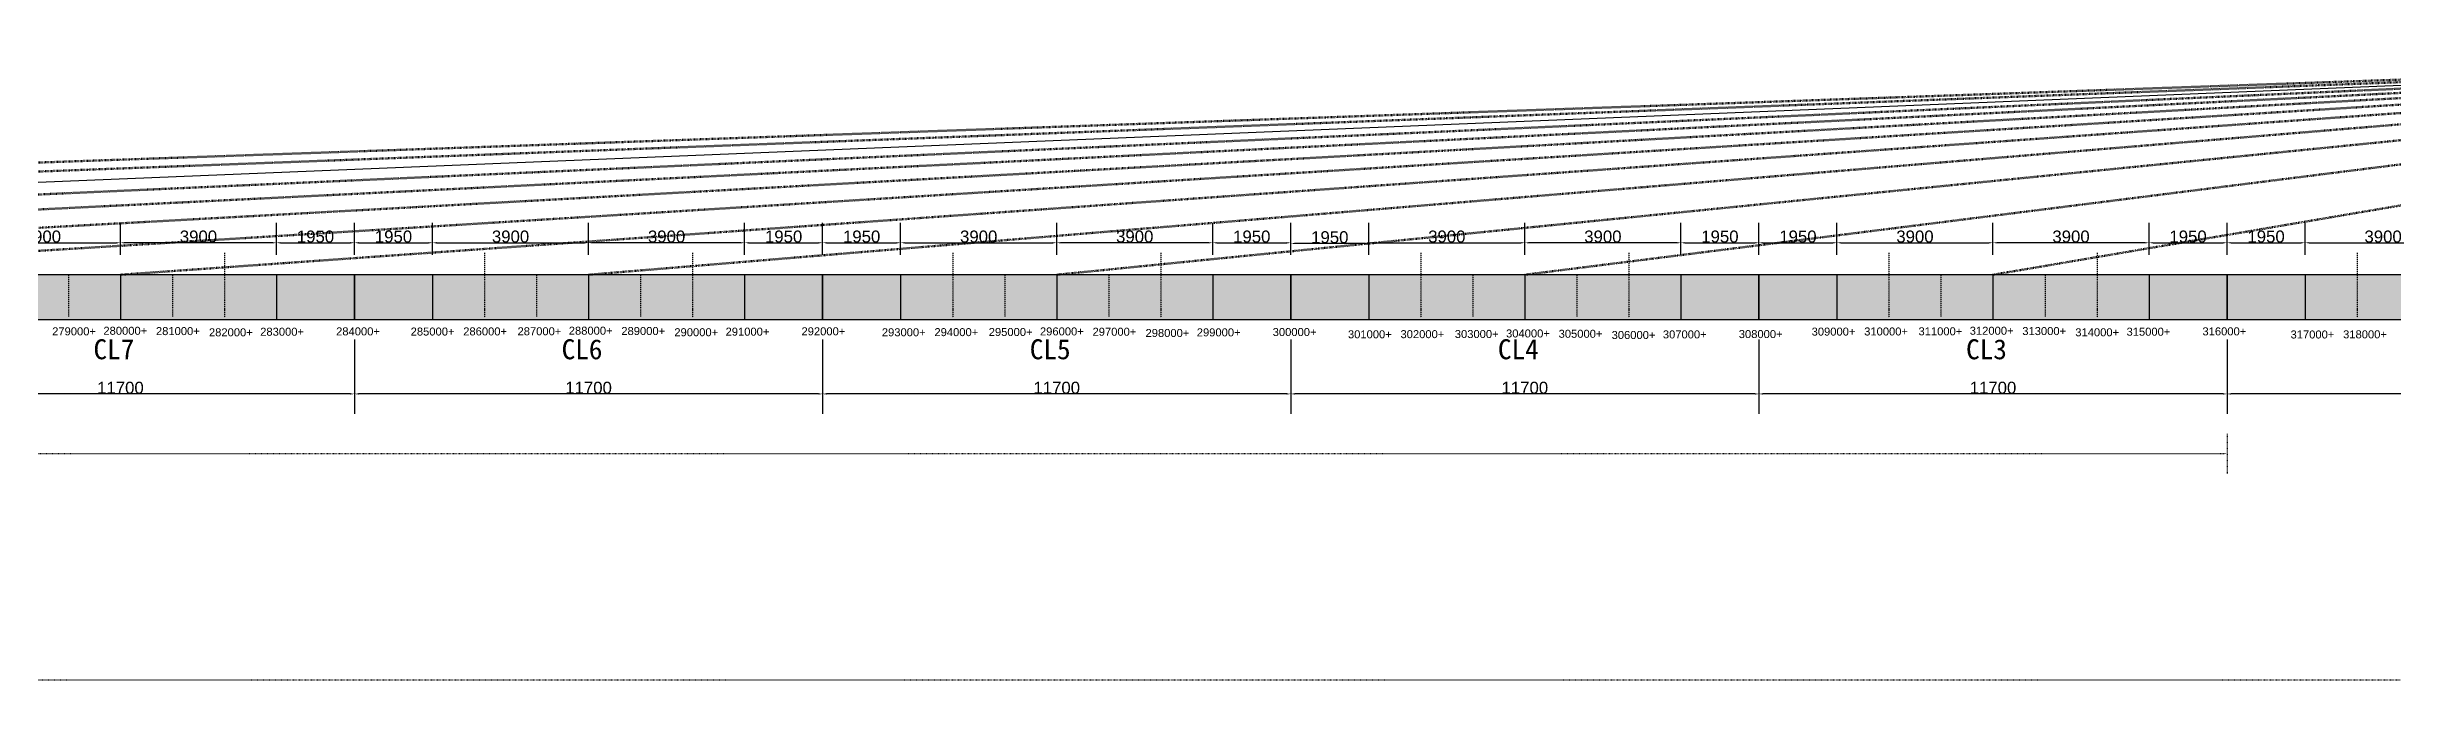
# Model space of a CAD drawing. Header units: millimetres. Extents: x -150378 to 490000, y -63094 to 58178.
# Drawn here: x 257862 to 316474, y -10635 to 5697 of the extents above; entities that cross this region are included whole.
import ezdxf

# ---------------------------------------------------------------- set-up
doc = ezdxf.new("R2010")
doc.units = ezdxf.units.MM
doc.header["$PDMODE"] = 3
doc.header["$PDSIZE"] = 200
doc.linetypes.add('ACAD_ISO03W100', pattern=[30, 12, -18])
doc.linetypes.add('DASHDOTX2', pattern=[50.8, 25.4, -12.7, 0, -12.7])
doc.styles.get("Standard").update_dxf_attribs({"font": 'arial.ttf'})
doc.dimstyles.new('ISO-25', dxfattribs={"dimtxt": 300, "dimasz": 100, "dimexe": 500, "dimexo": 500, "dimtad": 1, "dimtxsty": 'Standard', "dimcen": 2.5, "dimadec": 0, "dimazin": 0, "dimtfac": 1, "dimtmove": 0, "dimatfit": 3, "dimfxl": 1, "dimarcsym": 0})

# ---------------------------------------------------------------- blocks, each defined once
blk = doc.blocks.new('*D173')
at = {"color": 0, "lineweight": -2, "transparency": 16777216}
for p, q in [((312350, -1619), (312350, -3480)), ((324050, -1619), (324050, -3480)), ((323950, -2980), (312450, -2980))]:
    blk.add_line(p, q, dxfattribs=at)
at = {"color": 0, "lineweight": 100, "transparency": 16777216}
for points in [[(312450, -2964), (312450, -2997), (312350, -2980)], [(323950, -2964), (323950, -2997), (324050, -2980)]]:
    blk.add_solid(points, dxfattribs=at)
at = {"layer": 'Defpoints', "color": 0, "lineweight": 100, "transparency": 16777216}
for p in [(312350, -1119), (324050, -1119), (312350, -2980)]:
    blk.add_point(p, dxfattribs=at)
at = {"color": 0, "transparency": 16777216, "insert": (318200, -2827), "char_height": 300, "attachment_point": 5}
blk.add_mtext('11700', dxfattribs=at)
blk = doc.blocks.new('*D174')
at = {"color": 0, "lineweight": -2, "transparency": 16777216}
for p, q in [((314300, 500), (314300, 1299)), ((318200, 500), (318200, 1299)), ((314400, 799), (318100, 799))]:
    blk.add_line(p, q, dxfattribs=at)
at = {"color": 0, "lineweight": 100, "transparency": 16777216}
for points in [[(314400, 816), (314400, 782), (314300, 799)], [(318100, 816), (318100, 782), (318200, 799)]]:
    blk.add_solid(points, dxfattribs=at)
at = {"layer": 'Defpoints', "color": 0, "lineweight": 100, "transparency": 16777216}
for p in [(318200, 799), (314300, 0), (318200, 0)]:
    blk.add_point(p, dxfattribs=at)
at = {"color": 0, "transparency": 16777216, "insert": (316250, 953), "char_height": 300, "attachment_point": 5}
blk.add_mtext('3900', dxfattribs=at)
blk = doc.blocks.new('*D177')
at = {"color": 0, "lineweight": -2, "transparency": 16777216}
for p, q in [((312350, 500), (312350, 1299)), ((314300, 500), (314300, 1299)), ((312450, 799), (314200, 799))]:
    blk.add_line(p, q, dxfattribs=at)
at = {"color": 0, "lineweight": 100, "transparency": 16777216}
for points in [[(312450, 816), (312450, 782), (312350, 799)], [(314200, 816), (314200, 782), (314300, 799)]]:
    blk.add_solid(points, dxfattribs=at)
at = {"layer": 'Defpoints', "color": 0, "lineweight": 100, "transparency": 16777216}
for p in [(314300, 799), (312350, 0), (314300, 0)]:
    blk.add_point(p, dxfattribs=at)
at = {"color": 0, "transparency": 16777216, "insert": (313325, 953), "char_height": 300, "attachment_point": 5}
blk.add_mtext('1950', dxfattribs=at)
blk = doc.blocks.new('*D230')
at = {"color": 0, "lineweight": -2, "transparency": 16777216}
for p, q in [((300650, -1619), (300650, -3480)), ((312350, -1619), (312350, -3480)), ((312250, -2980), (300750, -2980))]:
    blk.add_line(p, q, dxfattribs=at)
at = {"color": 0, "lineweight": 100, "transparency": 16777216}
for points in [[(300750, -2964), (300750, -2997), (300650, -2980)], [(312250, -2964), (312250, -2997), (312350, -2980)]]:
    blk.add_solid(points, dxfattribs=at)
at = {"layer": 'Defpoints', "color": 0, "lineweight": 100, "transparency": 16777216}
for p in [(300650, -1119), (312350, -1119), (300650, -2980)]:
    blk.add_point(p, dxfattribs=at)
at = {"color": 0, "transparency": 16777216, "insert": (306500, -2827), "char_height": 300, "attachment_point": 5}
blk.add_mtext('11700', dxfattribs=at)
blk = doc.blocks.new('*D231')
at = {"color": 0, "lineweight": -2, "transparency": 16777216}
for p, q in [((302600, 500), (302600, 1299)), ((306500, 500), (306500, 1299)), ((302700, 799), (306400, 799))]:
    blk.add_line(p, q, dxfattribs=at)
at = {"color": 0, "lineweight": 100, "transparency": 16777216}
for points in [[(302700, 816), (302700, 782), (302600, 799)], [(306400, 816), (306400, 782), (306500, 799)]]:
    blk.add_solid(points, dxfattribs=at)
at = {"layer": 'Defpoints', "color": 0, "lineweight": 100, "transparency": 16777216}
for p in [(306500, 799), (302600, 0), (306500, 0)]:
    blk.add_point(p, dxfattribs=at)
at = {"color": 0, "transparency": 16777216, "insert": (304550, 953), "char_height": 300, "attachment_point": 5}
blk.add_mtext('3900', dxfattribs=at)
blk = doc.blocks.new('*D232')
at = {"color": 0, "lineweight": -2, "transparency": 16777216}
for p, q in [((310400, 500), (310400, 1299)), ((312350, 500), (312350, 1299)), ((310500, 799), (312250, 799))]:
    blk.add_line(p, q, dxfattribs=at)
at = {"color": 0, "lineweight": 100, "transparency": 16777216}
for points in [[(310500, 816), (310500, 782), (310400, 799)], [(312250, 816), (312250, 782), (312350, 799)]]:
    blk.add_solid(points, dxfattribs=at)
at = {"layer": 'Defpoints', "color": 0, "lineweight": 100, "transparency": 16777216}
for p in [(312350, 799), (310400, 0), (312350, 0)]:
    blk.add_point(p, dxfattribs=at)
at = {"color": 0, "transparency": 16777216, "insert": (311375, 953), "char_height": 300, "attachment_point": 5}
blk.add_mtext('1950', dxfattribs=at)
blk = doc.blocks.new('*D233')
at = {"color": 0, "lineweight": -2, "transparency": 16777216}
for p, q in [((306500, 500), (306500, 1299)), ((310400, 500), (310400, 1299)), ((310300, 799), (306600, 799))]:
    blk.add_line(p, q, dxfattribs=at)
at = {"color": 0, "lineweight": 100, "transparency": 16777216}
for points in [[(306600, 816), (306600, 782), (306500, 799)], [(310300, 816), (310300, 782), (310400, 799)]]:
    blk.add_solid(points, dxfattribs=at)
at = {"layer": 'Defpoints', "color": 0, "lineweight": 100, "transparency": 16777216}
for p in [(306500, 799), (306500, 0), (310400, 0)]:
    blk.add_point(p, dxfattribs=at)
at = {"color": 0, "transparency": 16777216, "insert": (308450, 953), "char_height": 300, "attachment_point": 5}
blk.add_mtext('3900', dxfattribs=at)
blk = doc.blocks.new('*D234')
at = {"color": 0, "lineweight": -2, "transparency": 16777216}
for p, q in [((300650, 500), (300650, 1299)), ((302600, 500), (302600, 1299)), ((300750, 799), (302500, 799))]:
    blk.add_line(p, q, dxfattribs=at)
at = {"color": 0, "lineweight": 100, "transparency": 16777216}
for points in [[(300750, 816), (300750, 782), (300650, 799)], [(302500, 816), (302500, 782), (302600, 799)]]:
    blk.add_solid(points, dxfattribs=at)
at = {"layer": 'Defpoints', "color": 0, "lineweight": 100, "transparency": 16777216}
for p in [(302600, 799), (300650, 0), (302600, 0)]:
    blk.add_point(p, dxfattribs=at)
at = {"color": 0, "transparency": 16777216, "insert": (301625, 953), "char_height": 300, "attachment_point": 5}
blk.add_mtext('1950', dxfattribs=at)
blk = doc.blocks.new('*D235')
at = {"color": 0, "lineweight": -2, "transparency": 16777216}
for p, q in [((288950, -1619), (288950, -3480)), ((300650, -1619), (300650, -3480)), ((300550, -2980), (289050, -2980))]:
    blk.add_line(p, q, dxfattribs=at)
at = {"color": 0, "lineweight": 100, "transparency": 16777216}
for points in [[(289050, -2964), (289050, -2997), (288950, -2980)], [(300550, -2964), (300550, -2997), (300650, -2980)]]:
    blk.add_solid(points, dxfattribs=at)
at = {"layer": 'Defpoints', "color": 0, "lineweight": 100, "transparency": 16777216}
for p in [(288950, -1119), (300650, -1119), (288950, -2980)]:
    blk.add_point(p, dxfattribs=at)
at = {"color": 0, "transparency": 16777216, "insert": (294800, -2827), "char_height": 300, "attachment_point": 5}
blk.add_mtext('11700', dxfattribs=at)
blk = doc.blocks.new('*D236')
at = {"color": 0, "lineweight": -2, "transparency": 16777216}
for p, q in [((290900, 500), (290900, 1299)), ((294800, 500), (294800, 1299)), ((291000, 799), (294700, 799))]:
    blk.add_line(p, q, dxfattribs=at)
at = {"color": 0, "lineweight": 100, "transparency": 16777216}
for points in [[(291000, 816), (291000, 782), (290900, 799)], [(294700, 816), (294700, 782), (294800, 799)]]:
    blk.add_solid(points, dxfattribs=at)
at = {"layer": 'Defpoints', "color": 0, "lineweight": 100, "transparency": 16777216}
for p in [(294800, 799), (290900, 0), (294800, 0)]:
    blk.add_point(p, dxfattribs=at)
at = {"color": 0, "transparency": 16777216, "insert": (292850, 953), "char_height": 300, "attachment_point": 5}
blk.add_mtext('3900', dxfattribs=at)
blk = doc.blocks.new('*D237')
at = {"color": 0, "lineweight": -2, "transparency": 16777216}
for p, q in [((298700, 500), (298700, 1299)), ((300650, 500), (300650, 1299)), ((298800, 799), (300550, 799))]:
    blk.add_line(p, q, dxfattribs=at)
at = {"color": 0, "lineweight": 100, "transparency": 16777216}
for points in [[(298800, 816), (298800, 782), (298700, 799)], [(300550, 816), (300550, 782), (300650, 799)]]:
    blk.add_solid(points, dxfattribs=at)
at = {"layer": 'Defpoints', "color": 0, "lineweight": 100, "transparency": 16777216}
for p in [(300650, 799), (298700, 0), (300650, 0)]:
    blk.add_point(p, dxfattribs=at)
at = {"color": 0, "transparency": 16777216, "insert": (299675, 953), "char_height": 300, "attachment_point": 5}
blk.add_mtext('1950', dxfattribs=at)
blk = doc.blocks.new('*D238')
at = {"color": 0, "lineweight": -2, "transparency": 16777216}
for p, q in [((294800, 500), (294800, 1299)), ((298700, 500), (298700, 1299)), ((298600, 799), (294900, 799))]:
    blk.add_line(p, q, dxfattribs=at)
at = {"color": 0, "lineweight": 100, "transparency": 16777216}
for points in [[(294900, 816), (294900, 782), (294800, 799)], [(298600, 816), (298600, 782), (298700, 799)]]:
    blk.add_solid(points, dxfattribs=at)
at = {"layer": 'Defpoints', "color": 0, "lineweight": 100, "transparency": 16777216}
for p in [(294800, 799), (294800, 0), (298700, 0)]:
    blk.add_point(p, dxfattribs=at)
at = {"color": 0, "transparency": 16777216, "insert": (296750, 953), "char_height": 300, "attachment_point": 5}
blk.add_mtext('3900', dxfattribs=at)
blk = doc.blocks.new('*D152')
at = {"color": 0, "lineweight": -2, "transparency": 16777216}
for p, q in [((277250, -1619), (277250, -3480)), ((288950, -1619), (288950, -3480)), ((288850, -2980), (277350, -2980))]:
    blk.add_line(p, q, dxfattribs=at)
at = {"color": 0, "lineweight": 100, "transparency": 16777216}
for points in [[(277350, -2964), (277350, -2997), (277250, -2980)], [(288850, -2964), (288850, -2997), (288950, -2980)]]:
    blk.add_solid(points, dxfattribs=at)
at = {"layer": 'Defpoints', "color": 0, "lineweight": 100, "transparency": 16777216}
for p in [(277250, -1119), (288950, -1119), (277250, -2980)]:
    blk.add_point(p, dxfattribs=at)
at = {"color": 0, "transparency": 16777216, "insert": (283100, -2827), "char_height": 300, "attachment_point": 5}
blk.add_mtext('11700', dxfattribs=at)
blk = doc.blocks.new('*D153')
at = {"color": 0, "lineweight": -2, "transparency": 16777216}
for p, q in [((265550, -1619), (265550, -3480)), ((277250, -1619), (277250, -3480)), ((277150, -2980), (265650, -2980))]:
    blk.add_line(p, q, dxfattribs=at)
at = {"color": 0, "lineweight": 100, "transparency": 16777216}
for points in [[(265650, -2964), (265650, -2997), (265550, -2980)], [(277150, -2964), (277150, -2997), (277250, -2980)]]:
    blk.add_solid(points, dxfattribs=at)
at = {"layer": 'Defpoints', "color": 0, "lineweight": 100, "transparency": 16777216}
for p in [(265550, -1119), (277250, -1119), (265550, -2980)]:
    blk.add_point(p, dxfattribs=at)
at = {"color": 0, "transparency": 16777216, "insert": (271400, -2827), "char_height": 300, "attachment_point": 5}
blk.add_mtext('11700', dxfattribs=at)
blk = doc.blocks.new('*D154')
at = {"color": 0, "lineweight": -2, "transparency": 16777216}
for p, q in [((253850, -1619), (253850, -3480)), ((265550, -1619), (265550, -3480)), ((265450, -2980), (253950, -2980))]:
    blk.add_line(p, q, dxfattribs=at)
at = {"color": 0, "lineweight": 100, "transparency": 16777216}
for points in [[(253950, -2964), (253950, -2997), (253850, -2980)], [(265450, -2964), (265450, -2997), (265550, -2980)]]:
    blk.add_solid(points, dxfattribs=at)
at = {"layer": 'Defpoints', "color": 0, "lineweight": 100, "transparency": 16777216}
for p in [(253850, -1119), (265550, -1119), (253850, -2980)]:
    blk.add_point(p, dxfattribs=at)
at = {"color": 0, "transparency": 16777216, "insert": (259700, -2827), "char_height": 300, "attachment_point": 5}
blk.add_mtext('11700', dxfattribs=at)
blk = doc.blocks.new('*D264')
at = {"color": 0, "lineweight": -2, "transparency": 16777216}
for p, q in [((277250, -1619), (277250, -3480)), ((288950, -1619), (288950, -3480)), ((288850, -2980), (277350, -2980))]:
    blk.add_line(p, q, dxfattribs=at)
at = {"color": 0, "lineweight": 100, "transparency": 16777216}
for points in [[(277350, -2964), (277350, -2997), (277250, -2980)], [(288850, -2964), (288850, -2997), (288950, -2980)]]:
    blk.add_solid(points, dxfattribs=at)
at = {"layer": 'Defpoints', "color": 0, "lineweight": 100, "transparency": 16777216}
for p in [(277250, -1119), (288950, -1119), (277250, -2980)]:
    blk.add_point(p, dxfattribs=at)
at = {"color": 0, "transparency": 16777216, "insert": (283100, -2827), "char_height": 300, "attachment_point": 5}
blk.add_mtext('11700', dxfattribs=at)
blk = doc.blocks.new('*D265')
at = {"color": 0, "lineweight": -2, "transparency": 16777216}
for p, q in [((279200, 500), (279200, 1299)), ((283100, 500), (283100, 1299)), ((279300, 799), (283000, 799))]:
    blk.add_line(p, q, dxfattribs=at)
at = {"color": 0, "lineweight": 100, "transparency": 16777216}
for points in [[(279300, 816), (279300, 782), (279200, 799)], [(283000, 816), (283000, 782), (283100, 799)]]:
    blk.add_solid(points, dxfattribs=at)
at = {"layer": 'Defpoints', "color": 0, "lineweight": 100, "transparency": 16777216}
for p in [(283100, 799), (279200, 0), (283100, 0)]:
    blk.add_point(p, dxfattribs=at)
at = {"color": 0, "transparency": 16777216, "insert": (281150, 953), "char_height": 300, "attachment_point": 5}
blk.add_mtext('3900', dxfattribs=at)
blk = doc.blocks.new('*D266')
at = {"color": 0, "lineweight": -2, "transparency": 16777216}
for p, q in [((287000, 500), (287000, 1299)), ((288950, 500), (288950, 1299)), ((287100, 799), (288850, 799))]:
    blk.add_line(p, q, dxfattribs=at)
at = {"color": 0, "lineweight": 100, "transparency": 16777216}
for points in [[(287100, 816), (287100, 782), (287000, 799)], [(288850, 816), (288850, 782), (288950, 799)]]:
    blk.add_solid(points, dxfattribs=at)
at = {"layer": 'Defpoints', "color": 0, "lineweight": 100, "transparency": 16777216}
for p in [(288950, 799), (287000, 0), (288950, 0)]:
    blk.add_point(p, dxfattribs=at)
at = {"color": 0, "transparency": 16777216, "insert": (287975, 953), "char_height": 300, "attachment_point": 5}
blk.add_mtext('1950', dxfattribs=at)
blk = doc.blocks.new('*D267')
at = {"color": 0, "lineweight": -2, "transparency": 16777216}
for p, q in [((283100, 500), (283100, 1299)), ((287000, 500), (287000, 1299)), ((286900, 799), (283200, 799))]:
    blk.add_line(p, q, dxfattribs=at)
at = {"color": 0, "lineweight": 100, "transparency": 16777216}
for points in [[(283200, 816), (283200, 782), (283100, 799)], [(286900, 816), (286900, 782), (287000, 799)]]:
    blk.add_solid(points, dxfattribs=at)
at = {"layer": 'Defpoints', "color": 0, "lineweight": 100, "transparency": 16777216}
for p in [(283100, 799), (283100, 0), (287000, 0)]:
    blk.add_point(p, dxfattribs=at)
at = {"color": 0, "transparency": 16777216, "insert": (285050, 953), "char_height": 300, "attachment_point": 5}
blk.add_mtext('3900', dxfattribs=at)
blk = doc.blocks.new('*D268')
at = {"color": 0, "lineweight": -2, "transparency": 16777216}
for p, q in [((277250, 500), (277250, 1299)), ((279200, 500), (279200, 1299)), ((277350, 799), (279100, 799))]:
    blk.add_line(p, q, dxfattribs=at)
at = {"color": 0, "lineweight": 100, "transparency": 16777216}
for points in [[(277350, 816), (277350, 782), (277250, 799)], [(279100, 816), (279100, 782), (279200, 799)]]:
    blk.add_solid(points, dxfattribs=at)
at = {"layer": 'Defpoints', "color": 0, "lineweight": 100, "transparency": 16777216}
for p in [(279200, 799), (277250, 0), (279200, 0)]:
    blk.add_point(p, dxfattribs=at)
at = {"color": 0, "transparency": 16777216, "insert": (278225, 953), "char_height": 300, "attachment_point": 5}
blk.add_mtext('1950', dxfattribs=at)
blk = doc.blocks.new('*D269')
at = {"color": 0, "lineweight": -2, "transparency": 16777216}
for p, q in [((265550, -1619), (265550, -3480)), ((277250, -1619), (277250, -3480)), ((277150, -2980), (265650, -2980))]:
    blk.add_line(p, q, dxfattribs=at)
at = {"color": 0, "lineweight": 100, "transparency": 16777216}
for points in [[(265650, -2964), (265650, -2997), (265550, -2980)], [(277150, -2964), (277150, -2997), (277250, -2980)]]:
    blk.add_solid(points, dxfattribs=at)
at = {"layer": 'Defpoints', "color": 0, "lineweight": 100, "transparency": 16777216}
for p in [(265550, -1119), (277250, -1119), (265550, -2980)]:
    blk.add_point(p, dxfattribs=at)
at = {"color": 0, "transparency": 16777216, "insert": (271400, -2827), "char_height": 300, "attachment_point": 5}
blk.add_mtext('11700', dxfattribs=at)
blk = doc.blocks.new('*D270')
at = {"color": 0, "lineweight": -2, "transparency": 16777216}
for p, q in [((267500, 500), (267500, 1299)), ((271400, 500), (271400, 1299)), ((267600, 799), (271300, 799))]:
    blk.add_line(p, q, dxfattribs=at)
at = {"color": 0, "lineweight": 100, "transparency": 16777216}
for points in [[(267600, 816), (267600, 782), (267500, 799)], [(271300, 816), (271300, 782), (271400, 799)]]:
    blk.add_solid(points, dxfattribs=at)
at = {"layer": 'Defpoints', "color": 0, "lineweight": 100, "transparency": 16777216}
for p in [(271400, 799), (267500, 0), (271400, 0)]:
    blk.add_point(p, dxfattribs=at)
at = {"color": 0, "transparency": 16777216, "insert": (269450, 953), "char_height": 300, "attachment_point": 5}
blk.add_mtext('3900', dxfattribs=at)
blk = doc.blocks.new('*D271')
at = {"color": 0, "lineweight": -2, "transparency": 16777216}
for p, q in [((275300, 500), (275300, 1299)), ((277250, 500), (277250, 1299)), ((275400, 799), (277150, 799))]:
    blk.add_line(p, q, dxfattribs=at)
at = {"color": 0, "lineweight": 100, "transparency": 16777216}
for points in [[(275400, 816), (275400, 782), (275300, 799)], [(277150, 816), (277150, 782), (277250, 799)]]:
    blk.add_solid(points, dxfattribs=at)
at = {"layer": 'Defpoints', "color": 0, "lineweight": 100, "transparency": 16777216}
for p in [(277250, 799), (275300, 0), (277250, 0)]:
    blk.add_point(p, dxfattribs=at)
at = {"color": 0, "transparency": 16777216, "insert": (276275, 953), "char_height": 300, "attachment_point": 5}
blk.add_mtext('1950', dxfattribs=at)
blk = doc.blocks.new('*D272')
at = {"color": 0, "lineweight": -2, "transparency": 16777216}
for p, q in [((271400, 500), (271400, 1299)), ((275300, 500), (275300, 1299)), ((275200, 799), (271500, 799))]:
    blk.add_line(p, q, dxfattribs=at)
at = {"color": 0, "lineweight": 100, "transparency": 16777216}
for points in [[(271500, 816), (271500, 782), (271400, 799)], [(275200, 816), (275200, 782), (275300, 799)]]:
    blk.add_solid(points, dxfattribs=at)
at = {"layer": 'Defpoints', "color": 0, "lineweight": 100, "transparency": 16777216}
for p in [(271400, 799), (271400, 0), (275300, 0)]:
    blk.add_point(p, dxfattribs=at)
at = {"color": 0, "transparency": 16777216, "insert": (273350, 953), "char_height": 300, "attachment_point": 5}
blk.add_mtext('3900', dxfattribs=at)
blk = doc.blocks.new('*D273')
at = {"color": 0, "lineweight": -2, "transparency": 16777216}
for p, q in [((265550, 500), (265550, 1299)), ((267500, 500), (267500, 1299)), ((265650, 799), (267400, 799))]:
    blk.add_line(p, q, dxfattribs=at)
at = {"color": 0, "lineweight": 100, "transparency": 16777216}
for points in [[(265650, 816), (265650, 782), (265550, 799)], [(267400, 816), (267400, 782), (267500, 799)]]:
    blk.add_solid(points, dxfattribs=at)
at = {"layer": 'Defpoints', "color": 0, "lineweight": 100, "transparency": 16777216}
for p in [(267500, 799), (265550, 0), (267500, 0)]:
    blk.add_point(p, dxfattribs=at)
at = {"color": 0, "transparency": 16777216, "insert": (266525, 953), "char_height": 300, "attachment_point": 5}
blk.add_mtext('1950', dxfattribs=at)
blk = doc.blocks.new('*D274')
at = {"color": 0, "lineweight": -2, "transparency": 16777216}
for p, q in [((253850, -1619), (253850, -3480)), ((265550, -1619), (265550, -3480)), ((265450, -2980), (253950, -2980))]:
    blk.add_line(p, q, dxfattribs=at)
at = {"color": 0, "lineweight": 100, "transparency": 16777216}
for points in [[(253950, -2964), (253950, -2997), (253850, -2980)], [(265450, -2964), (265450, -2997), (265550, -2980)]]:
    blk.add_solid(points, dxfattribs=at)
at = {"layer": 'Defpoints', "color": 0, "lineweight": 100, "transparency": 16777216}
for p in [(253850, -1119), (265550, -1119), (253850, -2980)]:
    blk.add_point(p, dxfattribs=at)
at = {"color": 0, "transparency": 16777216, "insert": (259700, -2827), "char_height": 300, "attachment_point": 5}
blk.add_mtext('11700', dxfattribs=at)
blk = doc.blocks.new('*D275')
at = {"color": 0, "lineweight": -2, "transparency": 16777216}
for p, q in [((255800, 500), (255800, 1299)), ((259700, 500), (259700, 1299)), ((255900, 799), (259600, 799))]:
    blk.add_line(p, q, dxfattribs=at)
at = {"color": 0, "lineweight": 100, "transparency": 16777216}
for points in [[(255900, 816), (255900, 782), (255800, 799)], [(259600, 816), (259600, 782), (259700, 799)]]:
    blk.add_solid(points, dxfattribs=at)
at = {"layer": 'Defpoints', "color": 0, "lineweight": 100, "transparency": 16777216}
for p in [(259700, 799), (255800, 0), (259700, 0)]:
    blk.add_point(p, dxfattribs=at)
at = {"color": 0, "transparency": 16777216, "insert": (257750, 953), "char_height": 300, "attachment_point": 5}
blk.add_mtext('3900', dxfattribs=at)
blk = doc.blocks.new('*D276')
at = {"color": 0, "lineweight": -2, "transparency": 16777216}
for p, q in [((263600, 500), (263600, 1299)), ((265550, 500), (265550, 1299)), ((263700, 799), (265450, 799))]:
    blk.add_line(p, q, dxfattribs=at)
at = {"color": 0, "lineweight": 100, "transparency": 16777216}
for points in [[(263700, 816), (263700, 782), (263600, 799)], [(265450, 816), (265450, 782), (265550, 799)]]:
    blk.add_solid(points, dxfattribs=at)
at = {"layer": 'Defpoints', "color": 0, "lineweight": 100, "transparency": 16777216}
for p in [(265550, 799), (263600, 0), (265550, 0)]:
    blk.add_point(p, dxfattribs=at)
at = {"color": 0, "transparency": 16777216, "insert": (264575, 953), "char_height": 300, "attachment_point": 5}
blk.add_mtext('1950', dxfattribs=at)
blk = doc.blocks.new('*D277')
at = {"color": 0, "lineweight": -2, "transparency": 16777216}
for p, q in [((259700, 500), (259700, 1299)), ((263600, 500), (263600, 1299)), ((263500, 799), (259800, 799))]:
    blk.add_line(p, q, dxfattribs=at)
at = {"color": 0, "lineweight": 100, "transparency": 16777216}
for points in [[(259800, 816), (259800, 782), (259700, 799)], [(263500, 816), (263500, 782), (263600, 799)]]:
    blk.add_solid(points, dxfattribs=at)
at = {"layer": 'Defpoints', "color": 0, "lineweight": 100, "transparency": 16777216}
for p in [(259700, 799), (259700, 0), (263600, 0)]:
    blk.add_point(p, dxfattribs=at)
at = {"color": 0, "transparency": 16777216, "insert": (261650, 953), "char_height": 300, "attachment_point": 5}
blk.add_mtext('3900', dxfattribs=at)
blk = doc.blocks.new('*D279')
at = {"color": 0, "lineweight": -2, "transparency": 16777216}
for p, q in [((288950, 500), (288950, 1282)), ((290900, 500), (290900, 1282)), ((290800, 782), (289050, 782))]:
    blk.add_line(p, q, dxfattribs=at)
at = {"color": 0, "lineweight": 100, "transparency": 16777216}
for points in [[(289050, 799), (289050, 766), (288950, 782)], [(290800, 799), (290800, 766), (290900, 782)]]:
    blk.add_solid(points, dxfattribs=at)
at = {"layer": 'Defpoints', "color": 0, "lineweight": 100, "transparency": 16777216}
for p in [(288950, 782), (288950, 0), (290900, 0)]:
    blk.add_point(p, dxfattribs=at)
at = {"color": 0, "transparency": 16777216, "insert": (289925, 936), "char_height": 300, "attachment_point": 5}
blk.add_mtext('1950', dxfattribs=at)
blk = doc.blocks.new('*D293')
at = {"color": 0, "linetype": 'ACAD_ISO03W100', "lineweight": -2, "transparency": 16777216}
for p, q in [((170000, -1635), (170000, -10635)), ((340000, -1620), (340000, -10635)), ((339900, -10135), (170100, -10135))]:
    blk.add_line(p, q, dxfattribs=at)
at = {"color": 0, "linetype": 'ACAD_ISO03W100', "lineweight": 100, "transparency": 16777216}
for points in [[(170100, -10119), (170100, -10152), (170000, -10135)], [(339900, -10119), (339900, -10152), (340000, -10135)]]:
    blk.add_solid(points, dxfattribs=at)
at = {"layer": 'Defpoints', "color": 0, "linetype": 'ACAD_ISO03W100', "lineweight": 100, "transparency": 16777216}
for p in [(170000, -1135), (340000, -1120), (170000, -10135)]:
    blk.add_point(p, dxfattribs=at)
at = {"color": 0, "linetype": 'ACAD_ISO03W100', "lineweight": 100, "transparency": 16777216, "insert": (255000, -9982), "char_height": 300, "attachment_point": 5}
blk.add_mtext('170000', dxfattribs=at)
blk = doc.blocks.new('*D315')
at = {"color": 0, "linetype": 'ACAD_ISO03W100', "lineweight": -2, "transparency": 16777216}
for p, q in [((195350, -3980), (195350, -4975)), ((312350, -3980), (312350, -4975)), ((312250, -4475), (195450, -4475))]:
    blk.add_line(p, q, dxfattribs=at)
at = {"color": 0, "linetype": 'ACAD_ISO03W100', "lineweight": 100, "transparency": 16777216}
for points in [[(195450, -4459), (195450, -4492), (195350, -4475)], [(312250, -4459), (312250, -4492), (312350, -4475)]]:
    blk.add_solid(points, dxfattribs=at)
at = {"layer": 'Defpoints', "color": 0, "linetype": 'ACAD_ISO03W100', "lineweight": 100, "transparency": 16777216}
for p in [(195350, -3480), (312350, -3480), (195350, -4475)]:
    blk.add_point(p, dxfattribs=at)
at = {"color": 0, "linetype": 'ACAD_ISO03W100', "lineweight": 100, "transparency": 16777216, "insert": (253850, -4319), "char_height": 300, "attachment_point": 5}
blk.add_mtext('60mm/36mm', dxfattribs=at)

msp = doc.modelspace()

# ---------------------------------------------------------------- hatches: boundary and pattern name
at = {"true_color": 0x7aafdf}
h = msp.add_hatch(color=143, dxfattribs=at)
h.dxf.hatch_style = 1
h.paths.add_polyline_path([(263600, 0), (259700, 0), (259700, -1119.046), (263600, -1119.046)])
h.paths.add_polyline_path([(265550, 0), (263600, 0), (263600, -1119.046), (265550, -1119.046)])
h.paths.add_polyline_path([(259700, 0), (255800, 0), (255800, -1119.046), (259700, -1119.046)])
h.paths.add_polyline_path([(255800, 0), (253850, 0), (253850, -1119.046), (255800, -1119.046)])
h = msp.add_hatch(color=143, dxfattribs=at)
h.dxf.hatch_style = 1
h.paths.add_polyline_path([(275300, 0), (271400, 0), (271400, -1119.046), (275300, -1119.046)])
h.paths.add_polyline_path([(277250, 0), (275300, 0), (275300, -1119.046), (277250, -1119.046)])
h.paths.add_polyline_path([(271400, 0), (267500, 0), (267500, -1119.046), (271400, -1119.046)])
h.paths.add_polyline_path([(267500, 0), (265550, 0), (265550, -1119.046), (267500, -1119.046)])
h = msp.add_hatch(color=143, dxfattribs=at)
h.dxf.hatch_style = 1
h.paths.add_polyline_path([(275300, 0), (271400, 0), (271400, -1119.046), (275300, -1119.046)])
h.paths.add_polyline_path([(277250, 0), (275300, 0), (275300, -1119.046), (277250, -1119.046)])
h.paths.add_polyline_path([(271400, 0), (267500, 0), (267500, -1119.046), (271400, -1119.046)])
h.paths.add_polyline_path([(267500, 0), (265550, 0), (265550, -1119.046), (267500, -1119.046)])
h = msp.add_hatch(color=143, dxfattribs=at)
h.dxf.hatch_style = 1
h.paths.add_polyline_path([(287000, 0), (283100, 0), (283100, -1119.046), (287000, -1119.046)])
h.paths.add_polyline_path([(288950, 0), (287000, 0), (287000, -1119.046), (288950, -1119.046)])
h.paths.add_polyline_path([(283100, 0), (279200, 0), (279200, -1119.046), (283100, -1119.046)])
h.paths.add_polyline_path([(279200, 0), (277250, 0), (277250, -1119.046), (279200, -1119.046)])
h = msp.add_hatch(color=143, dxfattribs=at)
h.dxf.hatch_style = 1
h.paths.add_polyline_path([(287000, 0), (283100, 0), (283100, -1119.046), (287000, -1119.046)])
h.paths.add_polyline_path([(288950, 0), (287000, 0), (287000, -1119.046), (288950, -1119.046)])
h.paths.add_polyline_path([(283100, 0), (279200, 0), (279200, -1119.046), (283100, -1119.046)])
h.paths.add_polyline_path([(279200, 0), (277250, 0), (277250, -1119.046), (279200, -1119.046)])
h = msp.add_hatch(color=143, dxfattribs=at)
h.dxf.hatch_style = 1
h.paths.add_polyline_path([(298700, 0), (294800, 0), (294800, -1119.046), (298700, -1119.046)])
h.paths.add_polyline_path([(300650, 0), (298700, 0), (298700, -1119.046), (300650, -1119.046)])
h.paths.add_polyline_path([(294800, 0), (290900, 0), (290900, -1119.046), (294800, -1119.046)])
h.paths.add_polyline_path([(290900, 0), (288950, 0), (288950, -1119.046), (290900, -1119.046)])
h = msp.add_hatch(color=143, dxfattribs=at)
h.dxf.hatch_style = 1
h.paths.add_polyline_path([(298700, 0), (294800, 0), (294800, -1119.046), (298700, -1119.046)])
h.paths.add_polyline_path([(300650, 0), (298700, 0), (298700, -1119.046), (300650, -1119.046)])
h.paths.add_polyline_path([(294800, 0), (290900, 0), (290900, -1119.046), (294800, -1119.046)])
h.paths.add_polyline_path([(290900, 0), (288950, 0), (288950, -1119.046), (290900, -1119.046)])
h = msp.add_hatch(color=143, dxfattribs=at)
h.dxf.hatch_style = 1
h.paths.add_polyline_path([(310400, 0), (306500, 0), (306500, -1119.046), (310400, -1119.046)])
h.paths.add_polyline_path([(312350, 0), (310400, 0), (310400, -1119.046), (312350, -1119.046)])
h.paths.add_polyline_path([(306500, 0), (302600, 0), (302600, -1119.046), (306500, -1119.046)])
h.paths.add_polyline_path([(302600, 0), (300650, 0), (300650, -1119.046), (302600, -1119.046)])
at = {"true_color": 0x105689}
h = msp.add_hatch(color=146, dxfattribs=at)
h.dxf.hatch_style = 1
h.paths.add_polyline_path([(324050, -1119.046), (324050, 0), (312350, 0), (312350, -1119.046)])

# ---------------------------------------------------------------- linework, layer by layer
at = {"linetype": 'ACAD_ISO03W100', "lineweight": 100}
for p in [(177800, 0), (189500, 0), (212900, 0), (224600, 0), (236300, 0), (248000, 0), (259700, 0), (271400, 0), (283100, 0), (294800, 0), (306500, 0)]:
    msp.add_line(p, (340000, 5696.894, 106998.121), dxfattribs=at)
for p, q in [((201200, 0), (340000, 5696.894, 106998.121)), ((259700, 0), (259700, -1119.046)), ((263600, 0), (263600, -1119.046)), ((267500, 0), (267500, -1119.046)), ((267500, 0), (267500, -1119.046)), ((271400, 0), (271400, -1119.046)), ((271400, 0), (271400, -1119.046)), ((275300, 0), (275300, -1119.046)), ((275300, 0), (275300, -1119.046)), ((279200, 0), (279200, -1119.046)), ((279200, 0), (279200, -1119.046)), ((283100, 0), (283100, -1119.046)), ((283100, 0), (283100, -1119.046)), ((287000, 0), (287000, -1119.046)), ((287000, 0), (287000, -1119.046)), ((290900, 0), (290900, -1119.046)), ((290900, 0), (290900, -1119.046)), ((294800, 0), (294800, -1119.046)), ((294800, 0), (294800, -1119.046)), ((298700, 0), (298700, -1119.046)), ((298700, 0), (298700, -1119.046)), ((302600, 0), (302600, -1119.046)), ((306500, 0), (306500, -1119.046)), ((310400, 0), (310400, -1119.046)), ((314300, 0), (314300, -1119.046))]:
    msp.add_line(p, q)
at = {"color": 1, "linetype": 'DASHDOTX2'}
for p, q in [((258400, 0, 2240.514), (258400, -1052.108, -2644.819)), ((261000, 0, 2240.514), (261000, -1052.108, -2644.819)), ((262300, 547.483), (262300, -1079.094, -2644.819)), ((268800, 547.483), (268800, -1079.094, -2644.819)), ((270100, 0, 2240.514), (270100, -1052.108, -2644.819)), ((272700, 0, 2240.514), (272700, -1052.108, -2644.819)), ((274000, 547.483), (274000, -1079.094, -2644.819)), ((280500, 547.483), (280500, -1079.094, -2644.819)), ((281800, 0, 2240.514), (281800, -1052.108, -2644.819)), ((284400, 0, 2240.514), (284400, -1052.108, -2644.819)), ((285700, 547.483), (285700, -1079.094, -2644.819)), ((292200, 547.483), (292200, -1079.094, -2644.819)), ((293500, 0, 2240.514), (293500, -1052.108, -2644.819)), ((296100, 0, 2240.514), (296100, -1052.108, -2644.819)), ((297400, 547.483), (297400, -1079.094, -2644.819)), ((303900, 547.483), (303900, -1079.094, -2644.819)), ((305200, 0, 2240.514), (305200, -1052.108, -2644.819)), ((307800, 0, 2240.514), (307800, -1052.108, -2644.819)), ((309100, 547.483), (309100, -1079.094, -2644.819)), ((315600, 547.483), (315600, -1079.094, -2644.819))]:
    msp.add_line(p, q, dxfattribs=at)
for points in [[(265550, 0), (253850, 0), (253850, -1119.046), (265550, -1119.046)], [(277250, 0), (265550, 0), (265550, -1119.046), (277250, -1119.046)], [(277250, 0), (265550, 0), (265550, -1119.046), (277250, -1119.046)], [(288950, 0), (277250, 0), (277250, -1119.046), (288950, -1119.046)], [(288950, 0), (277250, 0), (277250, -1119.046), (288950, -1119.046)], [(300650, 0), (288950, 0), (288950, -1119.046), (300650, -1119.046)], [(300650, 0), (288950, 0), (288950, -1119.046), (300650, -1119.046)], [(312350, 0), (300650, 0), (300650, -1119.046), (312350, -1119.046)], [(324050, 0), (312350, 0), (312350, -1119.046), (324050, -1119.046)]]:
    msp.add_lwpolyline(points, close=True)

# ---------------------------------------------------------------- texts
at = {"linetype": 'ACAD_ISO03W100', "lineweight": 100, "char_height": 200, "attachment_point": 3}
for s, insert in [('279000+', (259088.676, -1315.378)), ('280000+', (260369.383, -1300.816)), ('281000+', (261682.987, -1308.798)), ('282000+', (263007.596, -1339.381)), ('283000+', (264288.304, -1324.818)), ('284000+', (266185.666, -1316.352)), ('285000+', (268048.815, -1320.356)), ('286000+', (269362.391, -1317.025)), ('287000+', (270719.754, -1313.582)), ('288000+', (272000.461, -1299.02)), ('289000+', (273314.065, -1307.002)), ('290000+', (274638.674, -1337.585)), ('291000+', (275919.382, -1323.022)), ('292000+', (277816.744, -1314.556)), ('293000+', (279825.027, -1338.279)), ('294000+', (281138.603, -1334.947)), ('295000+', (282495.966, -1331.505)), ('296000+', (283776.673, -1316.943)), ('297000+', (285090.278, -1324.924)), ('298000+', (286414.886, -1355.507)), ('299000+', (287695.595, -1340.944)), ('300000+', (289592.956, -1332.479)), ('301000+', (291473.566, -1389.004)), ('302000+', (292787.142, -1385.673)), ('303000+', (294144.505, -1382.23)), ('304000+', (295425.212, -1367.668)), ('305000+', (296738.817, -1375.65)), ('306000+', (298063.426, -1406.233)), ('307000+', (299344.134, -1391.67)), ('308000+', (301241.495, -1383.204)), ('309000+', (303062, -1321.652)), ('310000+', (304375.576, -1318.321)), ('311000+', (305732.939, -1314.878)), ('312000+', (307013.646, -1300.316)), ('313000+', (308327.25, -1308.298)), ('314000+', (309651.859, -1338.881)), ('315000+', (310932.567, -1324.318)), ('316000+', (312829.929, -1315.852)), ('317000+', (315031.408, -1393.478)), ('318000+', (316344.984, -1390.146))]:
    msp.add_mtext_dynamic_manual_height_columns(s, width=1034.48869, gutter_width=12.5, heights=[0], dxfattribs=dict(at, insert=insert))
at = {"char_height": 500, "attachment_point": 1}
for s, insert in [('{\\fSimSun|b0|i0|c134|p2;CL7}', (259026.968, -1613.217)), ('{\\fSimSun|b0|i0|c134|p2;CL6}', (270726.968, -1613.217)), ('{\\fSimSun|b0|i0|c134|p2;CL5}', (282426.968, -1613.217)), ('{\\fSimSun|b0|i0|c134|p2;CL4}', (294126.968, -1613.217)), ('{\\fSimSun|b0|i0|c134|p2;CL3}', (305826.968, -1613.217))]:
    msp.add_mtext_dynamic_manual_height_columns(s, width=4129.02136, gutter_width=12.5, heights=[0], dxfattribs=dict(at, insert=insert))

# ---------------------------------------------------------------- dimensions: what is measured, and where the dimension line sits
for base, p1, p2, angle, picture, middle in [((259700, 798.905), (255800, 0), (259700, 0), 0, '*D275', (257750, 952.805)), ((259700, 798.905), (263600, 0), (259700, 0), 0, '*D277', (261650, 952.805)), ((265550, 798.905), (263600, 0), (265550, 0), 0, '*D276', (264575, 952.702)), ((267500, 798.905), (265550, 0), (267500, 0), 0, '*D273', (266525, 952.702)), ((271400, 798.905), (267500, 0), (271400, 0), 0, '*D270', (269450, 952.805)), ((271400, 798.905), (275300, 0), (271400, 0), 0, '*D272', (273350, 952.805)), ((277250, 798.905), (275300, 0), (277250, 0), 0, '*D271', (276275, 952.702)), ((279200, 798.905), (277250, 0), (279200, 0), 0, '*D268', (278225, 952.702)), ((283100, 798.905), (279200, 0), (283100, 0), 0, '*D265', (281150, 952.805)), ((283100, 798.905), (287000, 0), (283100, 0), 0, '*D267', (285050, 952.805)), ((288950, 798.905), (287000, 0), (288950, 0), 0, '*D266', (287975, 952.702)), ((288950, 782.239), (290900, 0), (288950, 0), 180, '*D279', (289925, 936.036)), ((294800, 798.905), (290900, 0), (294800, 0), 0, '*D236', (292850, 952.805)), ((294800, 798.905), (298700, 0), (294800, 0), 0, '*D238', (296750, 952.805)), ((300650, 798.905), (298700, 0), (300650, 0), 0, '*D237', (299675, 952.702)), ((302600, 798.905), (300650, 0), (302600, 0), 0, '*D234', (301625, 952.702)), ((306500, 798.905), (302600, 0), (306500, 0), 0, '*D231', (304550, 952.805)), ((306500, 798.905), (310400, 0), (306500, 0), 0, '*D233', (308450, 952.805)), ((312350, 798.905), (310400, 0), (312350, 0), 0, '*D232', (311375, 952.702)), ((314300, 798.905), (312350, 0), (314300, 0), 0, '*D177', (313325, 952.702)), ((318200, 798.905), (314300, 0), (318200, 0), 0, '*D174', (316250, 952.805)), ((253850, -2980.402), (265550, -1119.046), (253850, -1119.046), 0, '*D154', (259700, -2826.606)), ((253850, -2980.402), (265550, -1119.046), (253850, -1119.046), 0, '*D274', (259700, -2826.606)), ((265550, -2980.402), (277250, -1119.046), (265550, -1119.046), 0, '*D153', (271400, -2826.606)), ((265550, -2980.402), (277250, -1119.046), (265550, -1119.046), 0, '*D269', (271400, -2826.606)), ((277250, -2980.402), (288950, -1119.046), (277250, -1119.046), 0, '*D152', (283100, -2826.606)), ((277250, -2980.402), (288950, -1119.046), (277250, -1119.046), 0, '*D264', (283100, -2826.606)), ((288950, -2980.402), (300650, -1119.046), (288950, -1119.046), 0, '*D235', (294800, -2826.606)), ((300650, -2980.402), (312350, -1119.046), (300650, -1119.046), 0, '*D230', (306500, -2826.606)), ((312350, -2980.402), (324050, -1119.046), (312350, -1119.046), 0, '*D173', (318200, -2826.606))]:
    dim = msp.add_linear_dim(base=base, p1=p1, p2=p2, angle=angle, dimstyle='ISO-25')
    dim.commit()
    dim.dimension.update_dxf_attribs({"geometry": picture, "text_midpoint": middle})
at = {"linetype": 'ACAD_ISO03W100', "lineweight": 100}
dim = msp.add_linear_dim(base=(170000, -10135.403), p1=(340000, -1119.81), p2=(170000, -1134.849), angle=180, dimstyle='ISO-25', dxfattribs=at)
dim.commit()
dim.dimension.update_dxf_attribs({"geometry": '*D293', "text_midpoint": (255000, -9981.606)})
dim = msp.add_linear_dim(base=(195350, -4475.171), p1=(312350, -3480.402), p2=(195350, -3480.402), angle=180, text='60mm/36mm', dimstyle='ISO-25', dxfattribs=at)
dim.commit()
dim.dimension.update_dxf_attribs({"geometry": '*D315', "text_midpoint": (253850, -4319.327)})

doc.saveas('drawing.dxf')
